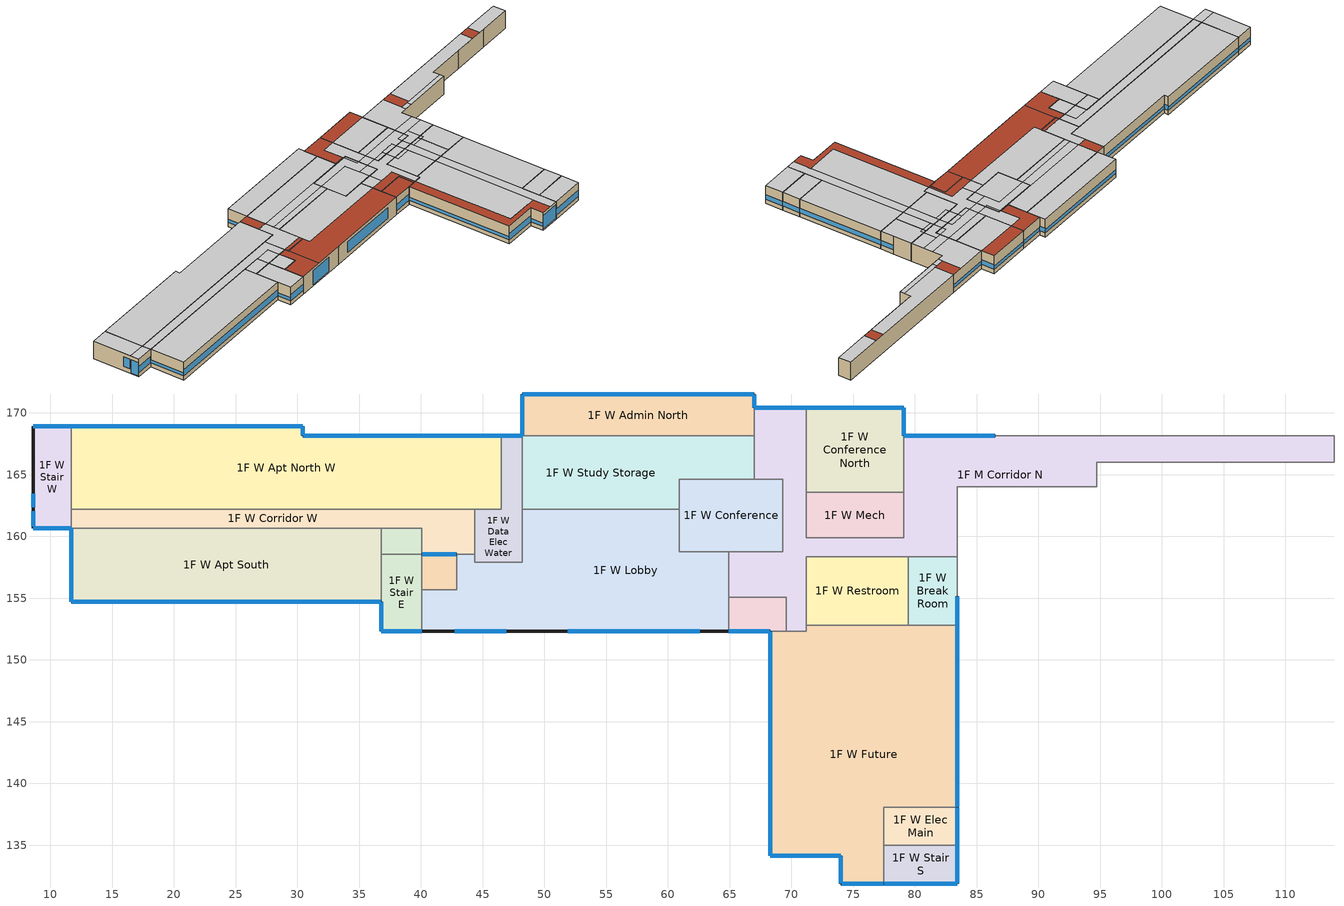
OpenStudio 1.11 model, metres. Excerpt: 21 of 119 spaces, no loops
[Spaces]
1F W Future
 floor ground: 83.45,152.82 83.45,138.07 77.48,138.07 77.48,131.9 74.01,131.9 74.01,134.14 68.29,134.14 68.29,152.33 71.19,152.33 71.19,152.82 z0
 wall outside: 83.45,138.07 83.45,152.82 / 68.29,152.33 68.29,134.14 74.01,134.14 74.01,131.9 77.48,131.9 z0:3.25
 wall to 1F M Corridor N: 71.19,152.82 71.19,152.33 69.59,152.33 z0:3.25
 wall to 1F W Restroom: 79.47,152.82 71.19,152.82 z0:3.25
 wall to 1F W Break Room: 83.45,152.82 79.47,152.82 z0:3.25
 wall to 1F W Elec Main: 77.48,134.98 77.48,138.07 83.45,138.07 z0:3.25
 wall to 1F W Stair S: 77.48,131.9 77.48,134.98 z0:3.25
 wall to 1F W Custodial Utility: 69.59,152.33 68.29,152.33 z0:3.25
 window: 83.45,138.1 83.45,152.79 z0.76:1.58; 74.01,134.11 74.01,131.92 z0.76:1.34; 68.29,152.3 68.29,134.16 z0.76:1.33; 74.08,131.9 77.43,131.9 z0.27:2.71; 68.31,134.14 73.99,134.14 z0.76:1.85
 ceiling to 2-3F W Corridor E: 77.48,131.9 77.48,152.82 75.96,152.82 75.96,131.9 z3.25
 ceiling to 2-3F W Apt East: 83.45,138.07 83.45,152.82 77.48,152.82 77.48,138.07 z3.25
 ceiling to 2-3F W Apt West: 75.96,135.01 75.96,152.82 71.19,152.82 71.19,152.33 69.99,152.33 69.99,135.01 z3.25
 roof outside: 75.96,131.9 75.96,135.01 69.99,135.01 69.99,152.33 68.29,152.33 68.29,134.14 74.01,134.14 74.01,131.9 z3.25
1F W Stair S
 floor ground: 83.45,134.98 83.45,131.9 77.48,131.9 77.48,134.98 z0
 wall outside: 77.48,131.9 83.45,131.9 83.45,134.98 z0:3.25
 wall to 1F W Elec Main: 83.45,134.98 77.48,134.98 z0:3.25
 window: 83.45,131.92 83.45,134.96 z0.76:1.6; 77.51,131.9 83.42,131.9 z0.76:1.85
 ceiling to 2-3F W Stair S: 83.45,131.9 83.45,134.98 77.48,134.98 77.48,131.9 z3.25
1F W Elec Main
 floor ground: 83.45,138.07 83.45,134.98 77.48,134.98 77.48,138.07 z0
 wall outside: 83.45,134.98 83.45,138.07 z0:3.25
 window: 83.45,135.01 83.45,138.05 z0.76:1.6
 ceiling to 2-3F W Apt East: 83.45,134.98 83.45,138.07 77.48,138.07 77.48,134.98 z3.25
1F W Stair E
 floor ground: 40.09,158.55 40.09,152.33 36.79,152.33 36.79,158.55 z0
 wall outside: 36.79,154.69 36.79,152.33 40.09,152.33 z0:3.25
 wall to 1F W Apt South: 36.79,158.55 36.79,154.69 z0:3.25
 wall to 1F W Elev Mech: 40.09,158.55 36.79,158.55 z0:3.25
 wall to 1F W Elev: 40.09,155.67 40.09,158.55 z0:3.25
 wall to 1F W Lobby: 40.09,152.33 40.09,155.67 z0:3.25
 window: 36.79,154.67 36.79,152.35 z0.76:1.34; 36.81,152.33 40.06,152.33 z0.76:1.86
 ceiling to 2-3F W Stair E: 40.09,152.33 40.09,158.55 36.79,158.55 36.79,152.33 z3.25
1F W Lobby
 floor ground: 60.93,162.18 60.93,158.78 64.92,158.78 64.92,152.33 40.09,152.33 40.09,155.67 42.9,155.67 42.9,158.55 44.35,158.55 44.35,157.92 48.23,157.92 48.23,162.18 z0
 wall outside: 40.09,152.33 49.57,152.33 64.92,152.33 z0:3.25
 wall to 1F W Conference: 64.92,158.78 60.93,158.78 60.93,162.18 z0:3.25
 wall to 1F M Corridor N: 64.92,155.09 64.92,158.78 z0:3.25
 wall to 1F W Custodial Utility: 64.92,152.33 64.92,155.09 z0:3.25
 wall to 1F W Elev: 42.9,158.55 42.9,155.67 40.09,155.67 z0:3.25
 wall to 1F W Corridor W: 44.35,158.55 42.9,158.55 z0:3.25
 wall to 1F W Data Elec Water: 48.23,162.18 48.23,157.92 44.35,157.92 44.35,158.55 z0:3.25
 wall to 1F W Study Storage: 60.93,162.18 48.23,162.18 z0:3.25
 window: 51.91,152.33 62.58,152.33 z0.76:2.69; 42.73,152.33 46.92,152.33 z0.25:2.79
 ceiling to 2-3F W Corridor W: 44.35,157.92 44.35,157.98 44.35,158.55 z3.25
 ceiling to 2-3F W Apt 2br South: 64.92,156.65 64.92,158.78 60.93,158.78 60.93,162.18 48.23,162.18 48.23,157.92 48.23,156.65 z3.25
 roof outside: 44.36,152.33 44.35,157.98 44.35,157.92 44.35,158.55 42.9,158.55 42.9,155.67 40.09,155.67 40.09,152.33 z3.25; 64.92,152.33 64.92,156.65 48.23,156.65 48.23,157.92 44.35,157.92 44.36,152.33 z3.25; 44.36,152.33 44.35,158.55 42.9,158.55 42.9,155.67 40.09,155.67 40.09,152.33 z3.25
1F W Custodial Utility
 floor ground: 69.59,155.09 69.59,152.33 64.92,152.33 64.92,155.09 z0
 wall outside: 64.92,152.33 68.29,152.33 z0:3.25
 wall to 1F M Corridor N: 69.59,152.33 69.59,155.09 64.92,155.09 z0:3.25
 window: 64.95,152.33 68.26,152.33 z0.76:1.86
 roof outside: 69.59,152.33 69.59,155.09 64.92,155.09 64.92,152.33 z3.25
1F M Corridor N
 floor ground: 71.19,170.43 71.19,159.88 79.09,159.88 79.09,168.15 113.94,168.15 113.94,165.99 94.72,165.99 94.72,164.04 83.44,164.04 83.45,158.36 71.19,158.36 71.19,152.33 69.59,152.33 69.59,155.09 64.92,155.09 64.92,158.78 69.31,158.78 69.31,164.63 66.98,164.63 66.98,170.43 z0
 wall outside: 86.5,168.15 79.09,168.15 / 71.19,170.43 66.98,170.43 z0:3.25
 wall to 1F W Mech: 79.09,163.56 79.09,159.88 71.19,159.88 71.19,163.56 z0:3.25
 wall to 1F W Conference North: 79.09,168.15 79.09,163.56 / 71.19,163.56 71.19,170.43 z0:3.25
 wall to 1F M Admin North: 113.94,168.15 86.5,168.15 z0:3.25
 wall to 1F M Elec: 113.94,165.99 113.94,168.15 z0:3.25
 wall to 1F M Custodial Storage: 108.19,165.99 113.94,165.99 z0:3.25
 wall to 1F M Restroom: 101.38,165.99 108.19,165.99 z0:3.25
 wall to 1F M Admin South: 83.45,158.36 83.44,164.04 94.72,164.04 94.72,165.99 101.38,165.99 z0:3.25
 wall to 1F W Break Room: 79.47,158.36 83.45,158.36 z0:3.25
 wall to 1F W Restroom: 71.19,152.82 71.19,158.36 79.47,158.36 z0:3.25
 wall to 1F W Conference: 66.98,164.63 69.31,164.63 69.31,158.78 64.92,158.78 z0:3.25
 wall to 1F W Study Storage: 66.98,168.14 66.98,164.63 z0:3.25
 wall to 1F W Admin North: 66.98,170.43 66.98,168.14 z0:3.25
 window: 71.17,170.43 67.01,170.43 / 86.47,168.15 79.12,168.15 z0.76:1.35
 ceiling to 2-3F M Corridor: 94.72,164.04 94.72,164.75 86.06,164.75 86.06,164.04 z3.25
 ceiling to 2-3F M Apt Studio North: 94.72,164.75 94.72,165.99 105.21,165.99 105.21,168.15 86.48,168.15 86.48,164.75 z3.25
 ceiling to 2-3F W Corridor E: 83.45,160.66 83.44,162.18 79.09,162.18 79.09,160.66 z3.25; 71.19,160.66 71.19,162.18 69.31,162.18 69.31,160.66 z3.25; 77.48,158.36 77.48,159.88 75.96,159.88 75.96,158.36 z3.25; 86.06,164.04 86.06,164.75 84.56,164.75 84.56,164.04 z3.25; 68.88,164.63 68.88,164.76 66.98,164.76 66.98,164.63 z3.25
 ceiling to 2-3F M Apt North: 113.94,165.99 113.94,168.15 107.13,168.15 107.13,165.99 z3.25
 ceiling to 2-3F W Apt 2br South: 67.19,156.65 67.19,158.78 64.92,158.78 64.92,156.65 z3.25
 ceiling to 2-3F W Apt North E: 71.19,162.18 71.19,168.15 68.88,168.15 68.88,164.63 69.31,164.63 69.31,162.18 z3.25; 83.44,162.18 83.44,164.04 84.56,164.04 84.56,168.15 79.09,168.15 79.09,162.18 z3.25
 ceiling to 2-3F W Apt East: 83.45,158.36 83.45,160.66 80.11,160.66 80.11,158.36 z3.25
 ceiling to 2-3F W Data E: 75.96,158.36 75.96,159.88 73.33,159.88 73.33,158.36 z3.25
 ceiling to 2-3F W Apt West: 71.19,152.33 71.19,158.36 73.33,158.36 73.33,159.88 71.19,159.88 71.19,160.66 69.31,160.66 69.31,158.78 67.19,158.78 67.19,156.65 69.99,156.65 69.99,152.33 z3.25
 ceiling to 2-3F W Custodial: 80.11,158.36 80.11,160.66 79.09,160.66 79.09,159.88 77.48,159.88 77.48,158.36 z3.25
 roof outside: 107.13,165.99 107.13,168.15 105.21,168.15 105.21,165.99 z3.25; 68.88,164.76 68.88,168.15 71.19,168.15 71.19,170.43 66.98,170.43 66.98,164.76 z3.25; 84.56,164.75 86.48,164.75 86.48,168.15 84.56,168.15 z3.25; 69.99,152.33 69.99,156.65 64.92,156.65 64.92,155.09 69.59,155.09 69.59,152.33 z3.25
1F W Restroom
 floor ground: 79.47,158.36 79.47,152.82 71.19,152.82 71.19,158.36 z0
 wall to 1F W Break Room: 79.47,152.82 79.47,158.36 z0:3.25
 ceiling to 2-3F W Corridor E: 77.48,152.82 77.48,158.36 75.96,158.36 75.96,152.82 z3.25
 ceiling to 2-3F W Apt East: 79.47,152.82 79.47,157.76 77.48,157.76 77.48,152.82 z3.25
 ceiling to 2-3F W Data E: 75.96,157.76 75.96,158.36 73.33,158.36 73.33,157.76 z3.25
 ceiling to 2-3F W Apt West: 71.19,152.82 75.96,152.82 75.96,157.76 73.33,157.76 73.33,158.36 71.19,158.36 z3.25
 ceiling to 2-3F W Custodial: 79.47,157.76 79.47,158.36 77.48,158.36 77.48,157.76 z3.25
1F W Break Room
 floor ground: 83.45,158.36 83.45,152.82 79.47,152.82 79.47,158.36 z0
 wall outside: 83.45,152.82 83.45,155.14 z0:3.25
 wall to 1F M Admin South: 83.45,155.14 83.45,158.36 z0:3.25
 window: 83.45,152.84 83.45,155.12 z0.76:1.6
 ceiling to 2-3F W Apt East: 83.45,152.82 83.45,158.36 80.11,158.36 80.11,157.76 79.47,157.76 79.47,152.82 z3.25
 ceiling to 2-3F W Custodial: 80.11,157.76 80.11,158.36 79.47,158.36 79.47,157.76 z3.25
1F W Apt South
 floor ground: 36.79,160.68 36.79,154.69 11.71,154.69 11.71,160.68 z0
 wall outside: 11.71,160.68 11.71,154.69 36.79,154.69 z0:3.25
 wall to 1F W Corridor W: 36.79,160.68 11.71,160.68 z0:3.25
 wall to 1F W Elev Mech: 36.79,158.55 36.79,160.68 z0:3.25
 window: 11.71,160.66 11.71,154.72 z0.76:1.33; 11.74,154.69 36.76,154.69 z0.76:1.85
 ceiling to 2-3F W Apt South: 36.79,154.69 36.79,160.68 11.71,160.68 11.71,154.69 z3.25
1F W Elev
 floor ground: 42.9,158.55 42.9,155.67 40.09,155.67 40.09,158.55 z0
 wall to 1F W Corridor W: 42.9,158.55 40.09,158.55 z0:3.25
 ceiling to 2-3F W Elev: 42.9,155.67 42.9,158.55 40.09,158.55 40.09,155.67 z3.25
1F W Data Elec Water
 floor ground: 46.51,168.14 48.23,168.14 48.23,157.92 44.35,157.92 44.35,162.18 46.51,162.18 z0
 wall outside: 48.23,168.14 46.51,168.14 z0:3.25
 wall to 1F W Corridor W: 44.35,162.18 44.35,158.55 z0:3.25
 wall to 1F W Apt North W: 46.51,168.14 46.51,162.18 44.35,162.18 z0:3.25
 wall to 1F W Study Storage: 48.23,162.18 48.23,168.14 z0:3.25
 window: 48.2,168.14 46.53,168.14 z0.76:1.36
 ceiling to 2-3F W Corridor W: 44.35,157.98 44.36,158.59 48.23,158.59 48.23,164.76 46.51,164.76 46.51,162.18 44.35,162.18 z3.25
 roof outside: 48.23,157.92 48.23,168.14 46.51,168.14 46.51,164.76 48.23,164.76 48.23,158.59 44.36,158.59 44.35,157.92 z3.25
1F W Corridor W
 floor ground: 44.35,162.18 44.35,158.55 40.09,158.55 40.09,160.68 11.71,160.68 11.71,162.18 z0
 wall outside: 40.09,158.55 42.9,158.55 z0:3.25
 wall to 1F W Apt North W: 44.35,162.18 11.71,162.18 z0:3.25
 wall to 1F W Elev Mech: 36.79,160.68 40.09,160.68 40.09,158.55 z0:3.25
 wall to 1F W Stair W: 11.71,162.18 11.71,160.68 z0:3.25
 window: 40.11,158.55 42.88,158.55 z0.76:1.86
 ceiling to 2-3F W Corridor W: 44.35,158.55 44.35,162.18 11.71,162.18 11.71,160.68 42.9,160.68 42.9,158.55 z3.25
 ceiling to 2-3F W Data W: 40.09,158.55 42.9,158.55 42.9,160.68 40.09,160.68 z3.25
1F W Elev Mech
 floor ground: 40.09,160.68 40.09,158.55 36.79,158.55 36.79,160.68 z0
 ceiling to 2-3F W Storage: 40.09,158.55 40.09,160.68 36.79,160.68 36.79,158.55 z3.25
1F W Conference
 floor ground: 69.31,164.63 69.31,158.78 60.93,158.78 60.93,164.63 z0
 wall to 1F W Study Storage: 66.98,164.63 60.93,164.63 60.93,162.18 z0:3.25
 ceiling to 2-3F W Corridor E: 69.31,160.66 69.31,162.18 68.88,162.18 68.88,164.63 60.93,164.63 60.93,163.22 67.19,163.22 67.19,160.66 z3.25
 ceiling to 2-3F W Apt North E: 69.31,162.18 69.31,164.63 68.88,164.63 68.88,162.18 z3.25
 ceiling to 2-3F W Apt 2br South: 67.19,158.78 67.19,163.22 60.93,163.22 60.93,158.78 z3.25
 ceiling to 2-3F W Apt West: 69.31,158.78 69.31,160.66 67.19,160.66 67.19,158.78 z3.25
1F W Mech
 floor ground: 79.09,163.56 79.09,159.88 71.19,159.88 71.19,163.56 z0
 wall to 1F W Conference North: 79.09,163.56 71.19,163.56 z0:3.25
 ceiling to 2-3F W Corridor E: 77.48,159.88 77.48,160.66 79.09,160.66 79.09,162.18 71.19,162.18 71.19,160.66 75.96,160.66 75.96,159.88 z3.25
 ceiling to 2-3F W Data E: 75.96,159.88 75.96,160.66 73.33,160.66 73.33,159.88 z3.25
 ceiling to 2-3F W Custodial: 77.48,159.88 79.09,159.88 79.09,160.66 77.48,160.66 z3.25
 ceiling to 2-3F W Apt North E: 79.09,162.18 79.09,163.56 71.19,163.56 71.19,162.18 z3.25
 ceiling to 2-3F W Apt West: 73.33,159.88 73.33,160.66 71.19,160.66 71.19,159.88 z3.25
1F W Stair W
 floor ground: 11.71,168.91 11.71,160.68 8.6,160.68 8.6,168.91 z0
 wall outside: 11.71,168.91 8.6,168.91 8.6,160.68 11.71,160.68 z0:3.25
 wall to 1F W Apt North W: 11.71,162.18 11.71,168.91 z0:3.25
 window: 11.69,168.91 8.63,168.91 z0.76:1.35; 8.6,163.46 8.6,162.35 z0.87:2.6; 8.6,162.04 8.6,160.82 z0.15:2.59; 8.63,160.68 11.69,160.68 z0.76:1.86
 ceiling to 2-3F W Corridor W: 8.6,160.68 11.71,160.68 11.71,162.18 8.6,162.18 z3.25
 ceiling to 2-3F W Stair W: 11.71,162.18 11.71,168.91 8.6,168.91 8.6,162.18 z3.25
1F W Apt North W
 floor ground: 30.46,168.91 30.46,168.15 46.51,168.14 46.51,162.18 11.71,162.18 11.71,168.91 z0
 wall outside: 46.51,168.14 30.46,168.15 30.46,168.91 11.71,168.91 z0:3.25
 window: 46.48,168.14 30.48,168.15 / 30.43,168.91 11.74,168.91 z0.76:1.35; 30.46,168.17 30.46,168.88 z0.76:1.64
 ceiling to 2-3F W Apt North W: 46.51,162.18 46.51,168.14 30.46,168.15 30.46,168.91 11.71,168.91 11.71,162.18 z3.25
1F W Study Storage
 floor ground: 66.98,168.14 66.98,164.63 60.93,164.63 60.93,162.18 48.23,162.18 48.23,168.14 z0
 wall to 1F W Admin North: 66.98,168.14 48.23,168.14 z0:3.25
 ceiling to 2-3F W Apt Studio North: 66.98,164.76 66.98,168.14 48.23,168.14 48.23,164.76 z3.25
 ceiling to 2-3F W Corridor E: 60.93,163.22 60.93,164.63 66.98,164.63 66.98,164.76 48.23,164.76 48.23,163.22 z3.25
 ceiling to 2-3F W Apt 2br South: 60.93,162.18 60.93,163.22 48.23,163.22 48.23,162.18 z3.25
1F W Conference North
 floor ground: 79.09,170.43 79.09,163.56 71.19,163.56 71.19,170.43 z0
 wall outside: 79.09,168.15 79.09,170.43 71.19,170.43 z0:3.25
 window: 79.07,170.43 71.22,170.43 z0.76:1.35; 79.09,168.17 79.09,170.41 z0.76:1.6
 ceiling to 2-3F W Apt North E: 79.09,163.56 79.09,168.15 71.19,168.15 71.19,163.56 z3.25
 roof outside: 79.09,168.15 79.09,170.43 71.19,170.43 71.19,168.15 z3.25
1F W Admin North
 floor ground: 48.23,171.49 66.98,171.49 66.98,168.14 48.23,168.14 z0
 wall outside: 66.98,170.43 66.98,171.49 48.23,171.49 48.23,168.14 z0:3.25
 window: 66.96,171.49 48.25,171.49 z0.76:1.35; 66.98,170.46 66.98,171.47 z0.76:1.62; 48.23,171.47 48.23,168.16 z0.76:1.34
 ceiling to 2-3F W Apt Studio North: 66.98,168.14 66.98,171.49 48.23,171.49 48.23,168.14 z3.25
[Building]
North: Default Construction Set=13104 Envelope
[ClimateZones]
Climate Zone Institution Name 1=ASHRAE; Climate Zone Document Name 1=ANSI/ASHRAE Standard 169; Climate Zone Document Year 1=2006; Climate Zone Institution Name 2=CEC; Climate Zone Document Name 2=California Climate Zone Descriptions; Climate Zone Document Year 2=1995
[Site]
Fort Collins  Awos: Latitude {deg}=40.45; Longitude {deg}=-105.02; Time Zone {hr}=-7; Elevation {m}=1529
[SizingPeriod:DesignDay] Barometric Pressure {Pa}=84255; Sky Clearness=0; Rain Indicator=0; Snow Indicator=0; Day of Month=21; Daylight Saving Time Indicator=0; Dry-Bulb Temperature Range Modifier Type=DefaultMultipliers
Name | Maximum Dry-Bulb Temperature {C} | Daily Dry-Bulb Temperature Range {deltaC} | Humidity Indicating Conditions at Maximum Dry-Bulb | Wind Speed {m/s} | Wind Direction {deg} | Month | Day Type | Humidity Indicating Type | Solar Model Indicator | ASHRAE Taub | ASHRAE Taud
Fort Collins  Awos Ann Clg .4% Condns DB=>MWB | 34.2 | 15.7 | 15.8 | 4.1 | 150 | 7 | SummerDesignDay | Wetbulb | ASHRAETau | 0.431 | 2.008
Fort Collins  Awos Ann Hum_n 99.6% Condns DP=>MCDB | -15.7 | 0 | -22.3 | 2.2 | 70 | 1 | WinterDesignDay | Dewpoint | ASHRAEClearSky
Fort Collins  Awos Ann Clg .4% Condns WB=>MDB | 27.9 | 15.7 | 18.2 | 4.1 | 150 | 7 | SummerDesignDay | Wetbulb | ASHRAETau | 0.431 | 2.008
Fort Collins  Awos Ann Htg Wind 99.6% Condns WS=>MCDB | 6.5 | 0 | 6.5 | 12.8 | 70 | 1 | WinterDesignDay | Wetbulb | ASHRAEClearSky
Fort Collins  Awos Ann Clg .4% Condns Enth=>MDB | 28 | 15.7 | 57900 | 4.1 | 150 | 7 | SummerDesignDay | Enthalpy | ASHRAETau | 0.431 | 2.008
Fort Collins  Awos Ann Htg 99.6% Condns DB | -17.7 | 0 | -17.7 | 2.2 | 70 | 1 | WinterDesignDay | Wetbulb | ASHRAEClearSky
Fort Collins  Awos Ann Clg .4% Condns DP=>MDB | 20.8 | 15.7 | 15.5 | 4.1 | 150 | 7 | SummerDesignDay | Dewpoint | ASHRAETau | 0.431 | 2.008
[DefaultConstructionSet]
13104 Envelope: Default Exterior Surface Constructions=Default Surface Constructions 37; Default Interior Surface Constructions=Default Surface Constructions 38; Default Ground Contact Surface Constructions=Default Surface Constructions 39; Default Exterior SubSurface Constructions=Default Sub Surface Constructions 25; Default Interior SubSurface Constructions=Default Sub Surface Constructions 26; Interior Partition Construction=Interior Partition
[DefaultSurfaceConstructions]
Name | Floor Construction | Wall Construction | Roof Ceiling Construction
Default Surface Constructions 37 | ExtSlabCarpet 4in ClimateZone 1-8 | ASHRAE 90.1-2007 ExtWall SteelFrame ClimateZone alt-res 2-6 | ASHRAE 90.1-2007 ExtRoof IEAD ClimateZone 2-8
Default Surface Constructions 38 | Interior Floor | Interior Wall | Interior Ceiling
Default Surface Constructions 39 | ExtSlabCarpet 4in ClimateZone 1-8 | ExtSlabCarpet 4in ClimateZone 1-8 | ExtSlabCarpet 4in ClimateZone 1-8
[DefaultSubSurfaceConstructions]
Name | Fixed Window Construction | Operable Window Construction | Door Construction | Tubular Daylight Dome Construction | Tubular Daylight Diffuser Construction
Default Sub Surface Constructions 25 | ASHRAE 90.1-2007 ExtWindow Metal ClimateZone 4-6 | ASHRAE 90.1-2007 ExtWindow Metal ClimateZone 4-6 | Exterior Door | Interior Window | Interior Window
Default Sub Surface Constructions 26 | Interior Window | Interior Window | Interior Door
[Construction]
Interior Partition; Interior Door: G05 25mm wood
ExtSlabCarpet 4in ClimateZone 1-8: MAT-CC05 4 HW CONCRETE, CP02 CARPET PAD
ASHRAE 90.1-2007 ExtWall SteelFrame ClimateZone alt-res 2-6: Wood Siding, Steel Frame Wall Insulation R-13.81 IP, 1/2IN Gypsum
ASHRAE 90.1-2007 ExtRoof IEAD ClimateZone 2-8: Roof Membrane, IEAD Roof Insulation R-19.72 IP, Metal Decking
Interior Floor: F16 Acoustic tile, F05 Ceiling air space resistance, M11 100mm lightweight concrete
Interior Wall: G01a 19mm gypsum board, F04 Wall air space resistance, G01a 19mm gypsum board
Interior Ceiling: M11 100mm lightweight concrete, F05 Ceiling air space resistance, F16 Acoustic tile
ASHRAE 90.1-2007 ExtWindow Metal ClimateZone 4-6: Storefront U-0.44/SHGC-0.41/VT-0.53
Exterior Door: F08 Metal surface, I01 25mm insulation board
Interior Window: Clear 3mm
[Material] Thermal Absorptance=0.9
Name | Roughness | Thickness {m} | Conductivity {W/m-K} | Density {kg/m3} | Specific Heat {J/kg-K} | Solar Absorptance | Visible Absorptance
G05 25mm wood | MediumSmooth | 0.0254 | 0.15 | 608 | 1630 | 0.5 | 0.5
MAT-CC05 4 HW CONCRETE | Rough | 0.316275 | 1.311 | 2240 | 836.8 | 0.85 | 0.85
Wood Siding | MediumSmooth | 0.01 | 0.11 | 544.62 | 1210 | 0.78 | 0.78
Steel Frame Wall Insulation R-13.81 IP | MediumRough | 0.141522 | 0.049 | 265 | 836.8 | 0.7 | 0.7
1/2IN Gypsum | Smooth | 0.0127 | 0.16 | 784.9 | 830 | 0.4 | 0.4
Roof Membrane | VeryRough | 0.0095 | 0.16 | 1121.29 | 1460 | 0.7 | 0.7
IEAD Roof Insulation R-19.72 IP | MediumRough | 0.319288 | 0.049 | 265 | 836.8 | 0.7 | 0.7
Metal Decking | MediumSmooth | 0.0015 | 45.006 | 7680 | 418.4 | 0.6 | 0.6
F16 Acoustic tile | MediumSmooth | 0.0191 | 0.06 | 368 | 590 | 0.3 | 0.3
M11 100mm lightweight concrete | MediumRough | 0.1016 | 0.53 | 1280 | 840 | 0.5 | 0.5
G01a 19mm gypsum board | MediumSmooth | 0.019 | 0.16 | 800 | 1090 | 0.4 | 0.4
F08 Metal surface | Smooth | 0.0008 | 45.28 | 7824 | 500 | 0.7 | 0.7
I01 25mm insulation board | MediumRough | 0.0254 | 0.03 | 43 | 1210 | 0.6 | 0.6
[Material:NoMass]
CP02 CARPET PAD: Roughness=Smooth; Thermal Resistance {m2-K/W}=0.1; Thermal Absorptance=0.9; Solar Absorptance=0.8; Visible Absorptance=0.8
[Material:AirGap]
Name | Thermal Resistance {m2-K/W}
F05 Ceiling air space resistance | 0.18
F04 Wall air space resistance | 0.15
[WindowMaterial:SimpleGlazingSystem]
Storefront U-0.44/SHGC-0.41/VT-0.53: U-Factor {W/m2-K}=2.48708; Solar Heat Gain Coefficient=0.412; Visible Transmittance=0.529
[WindowMaterial:Glazing]
Clear 3mm: Optical Data Type=SpectralAverage; Thickness {m}=0.003; Solar Transmittance at Normal Incidence=0.837; Front Side Solar Reflectance at Normal Incidence=0.075; Back Side Solar Reflectance at Normal Incidence=0; Visible Transmittance at Normal Incidence=0.898; Front Side Visible Reflectance at Normal Incidence=0.081; Back Side Visible Reflectance at Normal Incidence=0; Infrared Transmittance at Normal Incidence=0; Front Side Infrared Hemispherical Emissivity=0.84; Back Side Infrared Hemispherical Emissivity=0.84; Conductivity {W/m-K}=0.9; Dirt Correction Factor for Solar and Visible Transmittance=1; Solar Diffusing=No
[DesignSpecification:OutdoorAir] Outdoor Air Method=Sum; Outdoor Air Flow per Floor Area {m3/s-m2}=0.0003048
Name | Outdoor Air Flow per Person {m3/s-person}
90.1-2007 - MidriseApartment - Corridor Ventilation
90.1-2007 - Office - Lobby Ventilation; 90.1-2007 - Office - ClosedOffice Ventilation | 0.00235974
[ThermostatSetpoint:DualSetpoint] Heating Setpoint Temperature Schedule=Setpoint Heating; Cooling Setpoint Temperature Schedule=Setpoint Cooling
Thermostat Setpoint Dual Setpoint 5; Thermostat Setpoint Dual Setpoint 12; Thermostat Setpoint Dual Setpoint 21; Thermostat Setpoint Dual Setpoint 26; Thermostat Setpoint Dual Setpoint 28; Thermostat Setpoint Dual Setpoint 58; Thermostat Setpoint Dual Setpoint 62; Thermostat Setpoint Dual Setpoint 67; Thermostat Setpoint Dual Setpoint 71; Thermostat Setpoint Dual Setpoint 77; Thermostat Setpoint Dual Setpoint 78; Thermostat Setpoint Dual Setpoint 79; Thermostat Setpoint Dual Setpoint 83; Thermostat Setpoint Dual Setpoint 85; Thermostat Setpoint Dual Setpoint 88; Thermostat Setpoint Dual Setpoint 97; Thermostat Setpoint Dual Setpoint 98; Thermostat Setpoint Dual Setpoint 99; Thermostat Setpoint Dual Setpoint 111; Thermostat Setpoint Dual Setpoint 114; Thermostat Setpoint Dual Setpoint 119
[BuildingStory]
Building Story 1: Nominal Z Coordinate {m}=0; Nominal Floor to Floor Height {m}=3.2512
[Space] Building Story=Building Story 1
Name | Space Type | Thermal Zone
1F W Future | 90.1-2007 - MidriseApartment - Corridor | 1F W Future
1F W Stair S | 90.1-2007 - MidriseApartment - Corridor | 1F W Stair S
1F W Elec Main | 90.1-2007 - MidriseApartment - Corridor | 1F W Elec
1F W Stair E | 90.1-2007 - MidriseApartment - Corridor | 1F W Stair E
1F W Lobby | 90.1-2007 - Office - Lobby | 1F W Lobby
1F W Custodial Utility | 90.1-2007 - MidriseApartment - Corridor | 1F W Custodial Utility
1F M Corridor N | 90.1-2007 - MidriseApartment - Corridor | 1F M Corridor N
1F W Restroom | 90.1-2007 - MidriseApartment - Corridor | 1F W Restroom
1F W Break Room | 90.1-2007 - Office - ClosedOffice | 1F W Break Room
1F W Apt South | 90.1-2007 - MidriseApartment - Apartment | 1F W Apt South
1F W Elev | Unconditioned | 1F W Elev
1F W Data Elec Water | 90.1-2007 - MidriseApartment - Corridor | 1F W Data Elec Water
1F W Corridor W | 90.1-2007 - MidriseApartment - Corridor | 1F W Corridor W
1F W Elev Mech | 90.1-2007 - MidriseApartment - Corridor | 1F W Elev Mech
1F W Conference | 90.1-2007 - Office - ClosedOffice | 1F W Conference
1F W Mech | 90.1-2007 - MidriseApartment - Corridor | 1F W Mech
1F W Stair W | 90.1-2007 - MidriseApartment - Corridor | 1F W Stair W
1F W Apt North W | 90.1-2007 - MidriseApartment - Apartment | 1F W Apt North
1F W Study Storage | 90.1-2007 - MidriseApartment - Corridor | 1F W Study Storage
1F W Conference North | 90.1-2007 - Office - ClosedOffice | 1F W Conference North
1F W Admin North | 90.1-2007 - Office - ClosedOffice | 1F W Admin North
[ThermalZone] Use Ideal Air Loads=No
Name | Thermostat
1F W Stair E | Thermostat Setpoint Dual Setpoint 114
1F W Lobby | Thermostat Setpoint Dual Setpoint 21
1F M Corridor N | Thermostat Setpoint Dual Setpoint 77
1F W Admin North | Thermostat Setpoint Dual Setpoint 98
1F W Apt North | Thermostat Setpoint Dual Setpoint 71
1F W Break Room | Thermostat Setpoint Dual Setpoint 79
1F W Conference | Thermostat Setpoint Dual Setpoint 58
1F W Study Storage | Thermostat Setpoint Dual Setpoint 119
1F W Custodial Utility | Thermostat Setpoint Dual Setpoint 12
1F W Future | Thermostat Setpoint Dual Setpoint 28
1F W Corridor W | Thermostat Setpoint Dual Setpoint 62
1F W Conference North | Thermostat Setpoint Dual Setpoint 85
1F W Stair W | Thermostat Setpoint Dual Setpoint 26
1F W Restroom | Thermostat Setpoint Dual Setpoint 83
1F W Mech | Thermostat Setpoint Dual Setpoint 5
1F W Elec | Thermostat Setpoint Dual Setpoint 88
1F W Apt South | Thermostat Setpoint Dual Setpoint 78
1F W Stair S | Thermostat Setpoint Dual Setpoint 99
1F W Data Elec Water | Thermostat Setpoint Dual Setpoint 67
1F W Elev Mech | Thermostat Setpoint Dual Setpoint 97
1F W Elev | Thermostat Setpoint Dual Setpoint 111
[Sizing:Zone] Zone Cooling Design Supply Air Temperature Input Method=SupplyAirTemperature; Zone Cooling Design Supply Air Temperature {C}=12.7778; Zone Cooling Design Supply Air Temperature Difference {deltaC}=11.11; Zone Heating Design Supply Air Temperature Input Method=SupplyAirTemperature; Zone Heating Design Supply Air Temperature {C}=40; Zone Heating Design Supply Air Temperature Difference {deltaC}=11.11; Zone Cooling Design Supply Air Humidity Ratio {kg-H2O/kg-air}=0.0085; Zone Heating Design Supply Air Humidity Ratio {kg-H2O/kg-air}=0.008; Cooling Design Air Flow Method=DesignDay; Heating Design Air Flow Method=DesignDay; Account for Dedicated Outdoor Air System=No; Dedicated Outdoor Air System Control Strategy=NeutralSupplyAir; Dedicated Outdoor Air Low Setpoint Temperature for Design {C}=Autosize; Dedicated Outdoor Air High Setpoint Temperature for Design {C}=Autosize
1F W Custodial Utility; 1F W Future; 1F W Mech; 1F W Elev
[Zone equipment]
1F W Custodial Utility: 1F W Custodial Utility - UH
1F W Future: 1F W Future - UH
1F W Mech: 1F W Mech - UH
[People:Definition] Number of People Calculation Method=People/Area; Fraction Radiant=0.3
Name | People per Space Floor Area {person/m2}
90.1-2007 - MidriseApartment - Apartment People Definition | 0.0283091
90.1-2007 - Office - ClosedOffice People Definition | 0.0511286
90.1-2007 - Office - Lobby People Definition | 0.107639
[SpaceType]
Name | Standards Building Type | Standards Space Type | Default Schedule Set | Design Specification Outdoor Air Object
Unconditioned | Office | Stair
90.1-2007 - MidriseApartment - Apartment | MidriseApartment | Apartment | 90.1-2007 - MidriseApartment - Apartment Schedule Set
90.1-2007 - MidriseApartment - Corridor | MidriseApartment | Corridor | 90.1-2007 - MidriseApartment - Corridor Schedule Set | 90.1-2007 - MidriseApartment - Corridor Ventilation
90.1-2007 - Office - ClosedOffice | Office | ClosedOffice | 90.1-2007 - Office - ClosedOffice Schedule Set | 90.1-2007 - Office - ClosedOffice Ventilation
90.1-2007 - Office - Lobby | Office | Lobby | 90.1-2007 - Office - Lobby Schedule Set | 90.1-2007 - Office - Lobby Ventilation
[ElectricEquipment:Definition]
Name | Design Level Calculation Method | Design Level {W} | Fraction Lost | Watts per Space Floor Area {W/m2}
ElectricEquipment - Elevator 50 hp 1 | EquipmentLevel | 2170 | 0.8
90.1-2007 - MidriseApartment - Apartment Electric Equipment Definition | Watts/Area |  |  | 3.87501
90.1-2007 - Office - ClosedOffice Electric Equipment Definition | Watts/Area |  |  | 6.8889
90.1-2007 - Office - Lobby Electric Equipment Definition | Watts/Area |  |  | 0.753474
[ElectricEquipment]
Name | Electric Equipment Definition | Space or SpaceType | Schedule
Electric Equipment 2 | ElectricEquipment - Elevator 50 hp 1 | 1F W Elev Mech | ElectricEquipment - Elevator - 90.1-2007 Hotel/Motel
90.1-2007 - MidriseApartment - Apartment Electric Equipment | 90.1-2007 - MidriseApartment - Apartment Electric Equipment Definition | 90.1-2007 - MidriseApartment - Apartment
90.1-2007 - Office - ClosedOffice Electric Equipment | 90.1-2007 - Office - ClosedOffice Electric Equipment Definition | 90.1-2007 - Office - ClosedOffice
90.1-2007 - Office - Lobby Electric Equipment | 90.1-2007 - Office - Lobby Electric Equipment Definition | 90.1-2007 - Office - Lobby
[HeatExchanger:AirToAir:SensibleAndLatent] Availability Schedule=Always On Discrete 1; Nominal Supply Air Flow Rate {m3/s}=autosize; Sensible Effectiveness at 100% Heating Air Flow=0.76; Latent Effectiveness at 100% Heating Air Flow=0.68; Sensible Effectiveness at 75% Heating Air Flow=0.81; Latent Effectiveness at 75% Heating Air Flow=0.73; Sensible Effectiveness at 100% Cooling Air Flow=0.76; Latent Effectiveness at 100% Cooling Air Flow=0.68; Sensible Effectiveness at 75% Cooling Air Flow=0.81; Latent Effectiveness at 75% Cooling Air Flow=0.73; Nominal Electric Power {W}=0; Supply Air Outlet Temperature Control=Yes; Heat Exchanger Type=Plate; Frost Control Type=None; Threshold Temperature {C}=1.7; Economizer Lockout=Yes
ERV-1N; ERV 2N
[ZoneHVAC:UnitHeater] Availability Schedule=Always On Discrete; Fan Control Type=OnOff; Maximum Hot Water Flow Rate {m3/s}=AutoSize; Minimum Hot Water Flow Rate {m3/s}=0; Heating Convergence Tolerance=0.001
Name | Supply Air Fan | Maximum Supply Air Flow Rate {m3/s} | Heating Coil
1F W Custodial Utility - UH | 1F W Custodial Utility - UH Fan | 0.188779 | 1F W Custodial Utility - UH Htg Coil
1F W Mech - UH | 1F W Mech - UH Fan | 0.188779 | 1F W Mech - UH Htg Coil
1F W Future - UH | 1F W Future - UH Fan | 0.566337 | 1F W Future - UH Htg Coil
5F W Mech - UH | 5F W Mech - UH Fan | 0.188779 | 5F W Mech - UH Htg Coil
[Fan:ConstantVolume] Availability Schedule=Always On Discrete; Maximum Flow Rate {m3/s}=AutoSize
1F W Custodial Utility - UH Fan; 1F W Mech - UH Fan; 1F W Future - UH Fan; 1F W Data Elec Water - UH Fan; 5F W Mech - UH Fan
[Coil:Heating:Electric] Availability Schedule=Always On Discrete
Name | Nominal Capacity {W}
1F W Custodial Utility - UH Htg Coil; 1F W Mech - UH Htg Coil; 1F W Data Elec Water - UH Htg Coil; 5F W Mech - UH Htg Coil | 3282.4
1F W Future - UH Htg Coil | 9847.19
[Lights:Definition] Design Level Calculation Method=Watts/Area; Fraction Radiant=0
Name | Watts per Space Floor Area {W/m2}
Lights - North Corridor | 6.96425
Lights - North Dormitory | 3.84272
Lights - North Lounge | 7.85765
Lights - North Office | 7.67467
[DefaultScheduleSet]
Name | Number of People Schedule | People Activity Level Schedule | Lighting Schedule | Electric Equipment Schedule | Infiltration Schedule
90.1-2007 - MidriseApartment - Apartment Schedule Set | MidriseApartment Apartment Occ | MidriseApartment Activity | MidriseApartment Apartment Light | MidriseApartment Apartment Equip | MidriseApartment Infil
90.1-2007 - MidriseApartment - Corridor Schedule Set |  |  | MidriseApartment Corridor Light |  | MidriseApartment Infil
90.1-2007 - Office - ClosedOffice Schedule Set; 90.1-2007 - Office - Lobby Schedule Set | Medium Office Bldg Occ | Medium Office Activity | Office Bldg Light | Medium Office Bldg Equip | Medium Office Infil Quarter On
[People]
Name | People Definition | Space or SpaceType
90.1-2007 - MidriseApartment - Apartment People | 90.1-2007 - MidriseApartment - Apartment People Definition | 90.1-2007 - MidriseApartment - Apartment
90.1-2007 - Office - ClosedOffice People | 90.1-2007 - Office - ClosedOffice People Definition | 90.1-2007 - Office - ClosedOffice
90.1-2007 - Office - Lobby People | 90.1-2007 - Office - Lobby People Definition | 90.1-2007 - Office - Lobby
[SpaceInfiltration:DesignFlowRate]
Name | Space or SpaceType | Design Flow Rate Calculation Method | Flow per Exterior Surface Area {m3/s-m2} | Flow per Space Floor Area {m3/s-m2}
90.1-2007 - MidriseApartment - Apartment Infiltration | 90.1-2007 - MidriseApartment - Apartment | Flow/ExteriorArea | 0.000226568
90.1-2007 - MidriseApartment - Corridor Infiltration | 90.1-2007 - MidriseApartment - Corridor | Flow/ExteriorArea | 0.000226568
90.1-2007 - Office - ClosedOffice Infiltration | 90.1-2007 - Office - ClosedOffice | Flow/ExteriorArea | 0.000226568
90.1-2007 - Office - Lobby Infiltration | 90.1-2007 - Office - Lobby | Flow/ExteriorArea | 0.000226568
62.1-2007 Ventilation | 90.1-2007 - MidriseApartment - Apartment | Flow/Area | 0 | 0.0003048
[Lights]
Name | Lights Definition | Space or SpaceType
Lights 1 | Lights - North Dormitory | 90.1-2007 - MidriseApartment - Apartment
Lights 2 | Lights - North Corridor | 90.1-2007 - MidriseApartment - Corridor
Lights 3 | Lights - North Office | 90.1-2007 - Office - ClosedOffice
Lights 4 | Lights - North Lounge | 90.1-2007 - Office - Lobby
[Exterior:Lights:Definition]
Exterior Lights Definition 1: Design Level {W}=2472
[Exterior:Lights]
Exterior Lights 1: Exterior Lights Definition=Exterior Lights Definition 1; Schedule=Always On Discrete; Control Option=AstronomicalClock
[Schedule:Ruleset]
Name | Default Day Schedule | Summer Design Day Schedule | Winter Design Day Schedule
ElectricEquipment - Elevator - 90.1-2007 Hotel/Motel | Schedule Day 15
Setpoint Cooling | Schedule Day 22
Setpoint Heating | Schedule Day 24
MidriseApartment Apartment Occ | MidriseApartment Apartment Occ Default Schedule | MidriseApartment Apartment Occ Summer Design Day | MidriseApartment Apartment Occ Winter Design Day
MidriseApartment Activity | MidriseApartment Activity Default Schedule | MidriseApartment Activity Summer Design Day | MidriseApartment Activity Winter Design Day
MidriseApartment Apartment Light | MidriseApartment Apartment Light Default Schedule | MidriseApartment Apartment Light Summer Design Day | MidriseApartment Apartment Light Winter Design Day
MidriseApartment Apartment Equip | MidriseApartment Apartment Equip Default Schedule | MidriseApartment Apartment Equip Summer Design Day | MidriseApartment Apartment Equip Winter Design Day
MidriseApartment Infil | MidriseApartment Infil Default Schedule | MidriseApartment Infil Summer Design Day | MidriseApartment Infil Winter Design Day
MidriseApartment Corridor Light | MidriseApartment Corridor Light Default Schedule | MidriseApartment Corridor Light Summer Design Day | MidriseApartment Corridor Light Winter Design Day
Medium Office Bldg Occ | Medium Office Bldg Occ Default Schedule | Medium Office Bldg Occ Summer Design Day | Medium Office Bldg Occ Winter Design Day
Medium Office Activity | Medium Office Activity Default Schedule | Medium Office Activity Summer Design Day | Medium Office Activity Winter Design Day
Office Bldg Light | Office Bldg Light Default Schedule | Office Bldg Light Summer Design Day | Office Bldg Light Winter Design Day
Medium Office Bldg Equip | Medium Office Bldg Equip Default Schedule | Medium Office Bldg Equip Summer Design Day | Medium Office Bldg Equip Winter Design Day
Medium Office Infil Quarter On | Medium Office Infil Quarter On Default Schedule | Medium Office Infil Quarter On Summer Design Day | Medium Office Infil Quarter On Winter Design Day
[Schedule:Day]
Schedule Day 15: 1, 0, 0.4, 6, 0, 0.33, 8, 0, 0.42, 10, 0, 0.52, 11, 0, 0.4, 16, 0, 0.51, 17, 0, 0.63, 18, 0, 0.8, 19, 0, 0.86, 22, 0, 0.7, 24, 0, 0.45
Schedule Day 17: 2, 0, 0.55, 6, 0, 0.43, 8, 0, 0.52, 10, 0, 0.65, 11, 0, 0.53, 12, 0, 0.6, 13, 0, 0.53, 14, 0, 0.51, 15, 0, 0.5, 16, 0, 0.44, 17, 0, 0.64, 18, 0, 0.62, 19, 0, 0.65, 22, 0, 0.63, 24, 0, 0.4
Schedule Day 16: 1, 0, 0.44, 6, 0, 0.35, 7, 0, 0.4, 8, 0, 0.32, 10, 0, 0.45, 11, 0, 0.42, 12, 0, 0.6, 17, 0, 0.65, 18, 0, 0.75, 20, 0, 0.8, 22, 0, 0.75, 24, 0, 0.55
Schedule Day 22: 24, 0, 23.8889
Schedule Day 24: 24, 0, 21.1111
MidriseApartment Apartment Occ Default Schedule; MidriseApartment Apartment Occ Summer Design Day; MidriseApartment Apartment Occ Winter Design Day: 7, 0, 1, 8, 0, 0.85, 9, 0, 0.39, 16, 0, 0.25, 17, 0, 0.3, 18, 0, 0.52, 21, 0, 0.87, 24, 0, 1
MidriseApartment Activity Default Schedule; MidriseApartment Activity Summer Design Day; MidriseApartment Activity Winter Design Day; Medium Office Activity Default Schedule; Medium Office Activity Summer Design Day; Medium Office Activity Winter Design Day: 24, 0, 120
MidriseApartment Apartment Light Default Schedule; MidriseApartment Apartment Light Summer Design Day; MidriseApartment Apartment Light Winter Design Day: 4, 0, 0.067, 5, 0, 0.187, 6, 0, 0.394, 7, 0, 0.44, 8, 0, 0.393, 9, 0, 0.172, 15, 0, 0.119, 16, 0, 0.206, 17, 0, 0.439, 18, 0, 0.616, 19, 0, 0.829, 20, 0, 0.986, 21, 0, 1, 22, 0, 0.692, 23, 0, 0.384, 24, 0, 0.16
MidriseApartment Apartment Equip Default Schedule; MidriseApartment Apartment Equip Summer Design Day; MidriseApartment Apartment Equip Winter Design Day: 1, 0, 0.45, 2, 0, 0.41, 3, 0, 0.39, 5, 0, 0.38, 6, 0, 0.43, 7, 0, 0.54, 8, 0, 0.65, 9, 0, 0.66, 10, 0, 0.67, 11, 0, 0.69, 12, 0, 0.7, 13, 0, 0.69, 14, 0, 0.66, 15, 0, 0.65, 16, 0, 0.68, 17, 0, 0.8, 19, 0, 1, 20, 0, 0.93, 21, 0, 0.89, 22, 0, 0.85, 23, 0, 0.71, 24, 0, 0.58
MidriseApartment Infil Default Schedule; MidriseApartment Infil Summer Design Day; MidriseApartment Infil Winter Design Day; MidriseApartment Corridor Light Default Schedule; MidriseApartment Corridor Light Summer Design Day; MidriseApartment Corridor Light Winter Design Day; Office Bldg Light Summer Design Day; Medium Office Bldg Equip Summer Design Day; Medium Office Infil Quarter On Rule 1 Day Schedule: 24, 0, 1
Medium Office Bldg Occ Default Schedule: 8, 0, 0, 12, 0, 0.95, 13, 0, 0.5, 17, 0, 0.95, 18, 0, 0.7, 20, 0, 0.4, 22, 0, 0.1, 24, 0, 0
Medium Office Bldg Occ Summer Design Day: 6, 0, 0, 22, 0, 1, 24, 0, 0.05
Medium Office Bldg Occ Winter Design Day; Medium Office Bldg Occ Rule 1 Day Schedule; Office Bldg Light Winter Design Day; Medium Office Bldg Equip Winter Design Day: 24, 0, 0
Medium Office Bldg Occ Rule 2 Day Schedule: 6, 0, 0, 8, 0, 0.1, 14, 0, 0.5, 17, 0, 0.1, 24, 0, 0
Office Bldg Light Default Schedule: 5, 0, 0.05, 7, 0, 0.1, 8, 0, 0.3, 17, 0, 0.9, 18, 0, 0.7, 20, 0, 0.5, 22, 0, 0.3, 23, 0, 0.1, 24, 0, 0.05
Office Bldg Light Rule 1 Day Schedule: 24, 0, 0.05
Office Bldg Light Rule 2 Day Schedule: 6, 0, 0.05, 8, 0, 0.1, 14, 0, 0.5, 17, 0, 0.15, 24, 0, 0.05
Medium Office Bldg Equip Default Schedule: 8, 0, 0.4, 12, 0, 0.9, 13, 0, 0.8, 17, 0, 0.9, 18, 0, 0.8, 20, 0, 0.6, 22, 0, 0.5, 24, 0, 0.4
Medium Office Bldg Equip Rule 1 Day Schedule: 24, 0, 0.3
Medium Office Bldg Equip Rule 2 Day Schedule: 6, 0, 0.3, 8, 0, 0.4, 14, 0, 0.5, 17, 0, 0.35, 24, 0, 0.3
Medium Office Infil Quarter On Default Schedule; Medium Office Infil Quarter On Summer Design Day: 6, 0, 1, 22, 0, 0.25, 24, 0, 1
Medium Office Infil Quarter On Winter Design Day; Medium Office Infil Quarter On Rule 2 Day Schedule: 6, 0, 1, 18, 0, 0.25, 24, 0, 1
[Schedule:Rule]
Name | Schedule Ruleset | Rule Order | Day Schedule | Apply Sunday | Apply Saturday | Apply Monday | Apply Tuesday | Apply Wednesday | Apply Thursday | Apply Friday | Date Specification Type | Start Month | Start Day | End Month | End Day
Schedule Rule 11 | ElectricEquipment - Elevator - 90.1-2007 Hotel/Motel | 0 | Schedule Day 17 | Yes | No
Schedule Rule 10 | ElectricEquipment - Elevator - 90.1-2007 Hotel/Motel | 1 | Schedule Day 16 | No | Yes
Medium Office Bldg Occ Rule 1 | Medium Office Bldg Occ | 0 | Medium Office Bldg Occ Rule 1 Day Schedule | Yes | No | No | No | No | No | No | DateRange | 1 | 1 | 12 | 31
Medium Office Bldg Occ Rule 2 | Medium Office Bldg Occ | 1 | Medium Office Bldg Occ Rule 2 Day Schedule | No | Yes | No | No | No | No | No | DateRange | 1 | 1 | 12 | 31
Office Bldg Light Rule 1 | Office Bldg Light | 0 | Office Bldg Light Rule 1 Day Schedule | Yes | No | No | No | No | No | No | DateRange | 1 | 1 | 12 | 31
Office Bldg Light Rule 2 | Office Bldg Light | 1 | Office Bldg Light Rule 2 Day Schedule | No | Yes | No | No | No | No | No | DateRange | 1 | 1 | 12 | 31
Medium Office Bldg Equip Rule 1 | Medium Office Bldg Equip | 0 | Medium Office Bldg Equip Rule 1 Day Schedule | Yes | No | No | No | No | No | No | DateRange | 1 | 1 | 12 | 31
Medium Office Bldg Equip Rule 2 | Medium Office Bldg Equip | 1 | Medium Office Bldg Equip Rule 2 Day Schedule | No | Yes | No | No | No | No | No | DateRange | 1 | 1 | 12 | 31
Medium Office Infil Quarter On Rule 1 | Medium Office Infil Quarter On | 0 | Medium Office Infil Quarter On Rule 1 Day Schedule | Yes | No | No | No | No | No | No | DateRange | 1 | 1 | 12 | 31
Medium Office Infil Quarter On Rule 2 | Medium Office Infil Quarter On | 1 | Medium Office Infil Quarter On Rule 2 Day Schedule | No | Yes | No | No | No | No | No | DateRange | 1 | 1 | 12 | 31
[Schedule:Constant] Value=1
Always On Discrete; Always On Discrete 1
